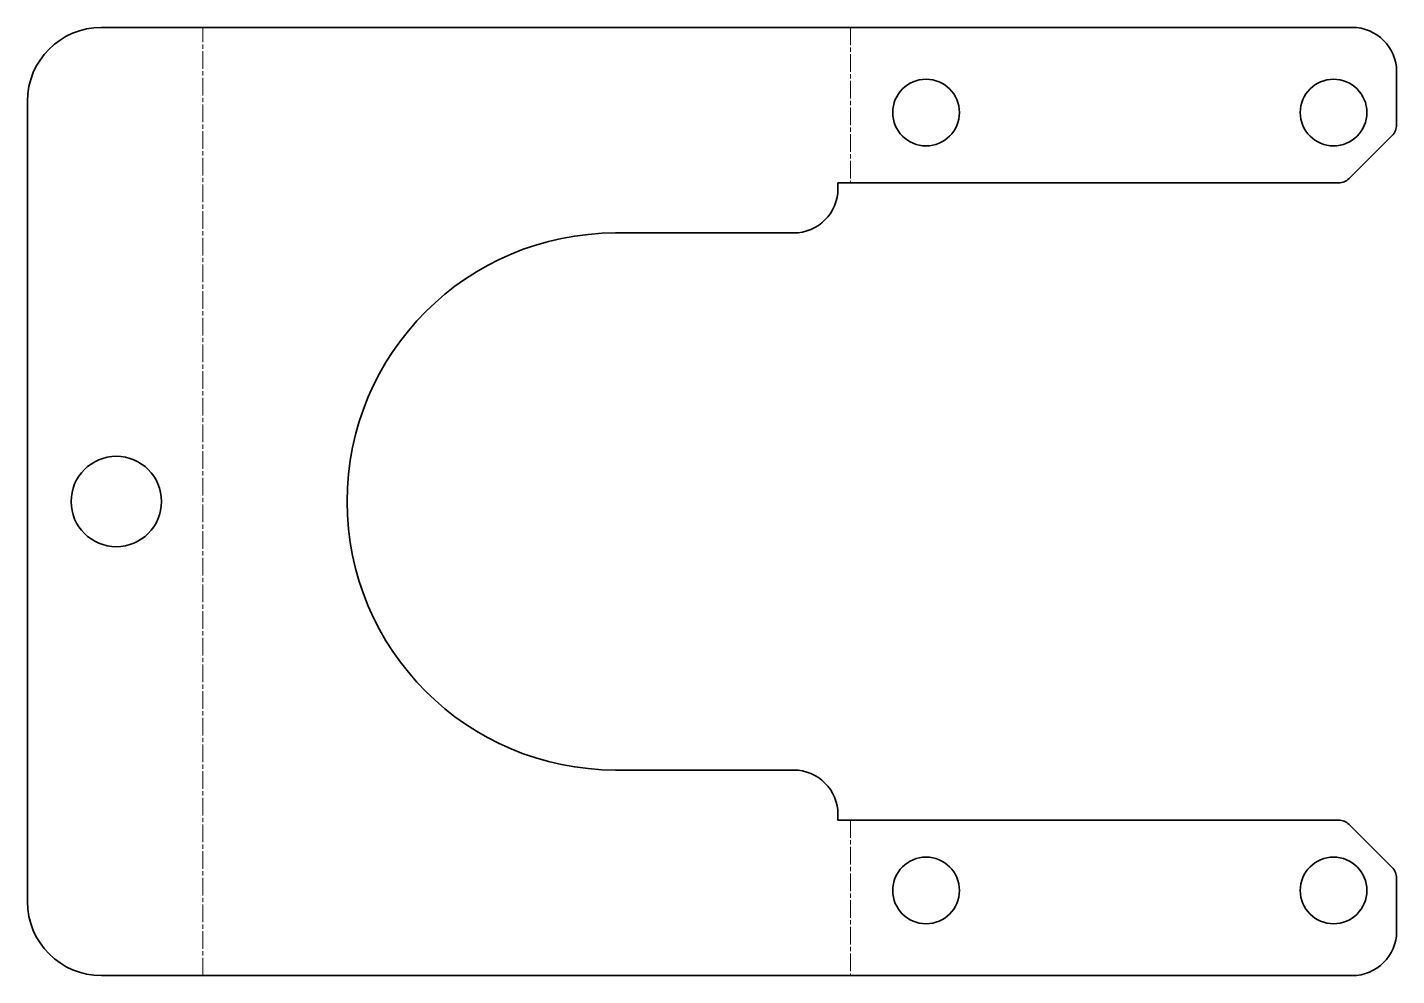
# Model space of a CAD drawing. Header units: inches. Extents: x 0 to 185, y 0 to 128.
import ezdxf

# ---------------------------------------------------------------- set-up
doc = ezdxf.new("R2010")
doc.units = ezdxf.units.IN
doc.header["$MEASUREMENT"] = 0
doc.linetypes.add('Chain', pattern=[13.68, 9.12, -1.14, 2.28, -1.14])
doc.layers.add('SIMUMAK Bend Centerline (ISO)', color=7, linetype='Chain', lineweight=9)
doc.layers.add('SIMUMAK Visible (ISO)', color=7, linetype='Continuous', lineweight=35)

# ---------------------------------------------------------------- blocks, each defined once
blk = doc.blocks.new('CDR-IN-V029-CSI001_Sheet_CDR-IN-V029-CSI001 (Desplegada)')
at = {"layer": 'SIMUMAK Bend Centerline (ISO)', "ltscale": 0.263158}
for p, q in [((-68.7, -64), (-68.7, 64)), ((18.7, 64), (18.7, 43)), ((18.7, -43), (18.7, -64))]:
    blk.add_line(p, q, dxfattribs=at)
at = {"layer": 'SIMUMAK Visible (ISO)'}
for p, q in [((-82.39, 64), (86.39, 64)), ((92.39, 58), (92.39, 50.83)), ((-92.39, -54), (-92.39, 54)), ((85.98, 43.59), (91.81, 49.41)), ((17, 42.25), (17, 43)), ((17, 43), (84.56, 43)), ((-13, 36.25), (11, 36.25)), ((11, -36.25), (-13, -36.25)), ((17, -43), (17, -42.25)), ((17, -43), (84.56, -43)), ((91.81, -49.41), (85.98, -43.59)), ((92.39, -50.83), (92.39, -58)), ((86.39, -64), (-82.39, -64))]:
    blk.add_line(p, q, dxfattribs=at)
for centre, radius in [((28.89, 52.5), 4.5), ((83.89, 52.5), 4.5), ((-80.39, 0), 6.1), ((28.89, -52.5), 4.5), ((83.89, -52.5), 4.5)]:
    blk.add_circle(centre, radius, dxfattribs=at)
at = {"layer": 'SIMUMAK Visible (ISO)', "extrusion": (0, 0, -1)}
for centre, radius, start, end in [((82.39, 54), 10, 0, 90), ((-86.39, 58), 6, 90, 180), ((-90.39, 50.83), 2, 180, 225), ((-84.56, 45), 2, 225, 270), ((-11, 42.25), 6, 180, 270), ((13, 0), 36.25, 270, 90), ((-11, -42.25), 6, 90, 180), ((-84.56, -45), 2, 90, 135), ((-90.39, -50.83), 2, 135, 180), ((82.39, -54), 10, 270, 0), ((-86.39, -58), 6, 180, 270)]:
    blk.add_arc(centre, radius, start, end, dxfattribs=at)

msp = doc.modelspace()

# ---------------------------------------------------------------- block references
msp.add_blockref('CDR-IN-V029-CSI001_Sheet_CDR-IN-V029-CSI001 (Desplegada)', (92.39, 64))

doc.saveas('drawing.dxf')
